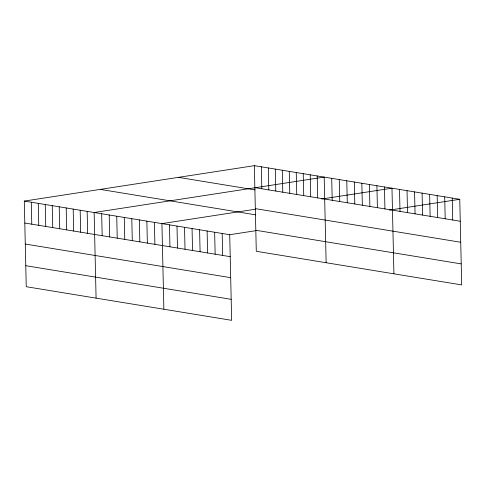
<?xml version="1.0" encoding="UTF-8"?>
<svg xmlns="http://www.w3.org/2000/svg" width="486" height="486" viewBox="0 0 486 486"><rect width="100%" height="100%" fill="white"/><g stroke="black" fill="none" stroke-linecap="round" stroke-linejoin="round"><path stroke-width="0.73" d="M24.3 201.083L229.714 234.708L231.658 320.335L26.244 286.704L24.3 201.083L254.342 165.665L459.756 199.296L461.7 284.918L256.286 251.292L254.342 165.665M255.223 209.247L161.929 223.615L163.867 309.236M321.677 199.017L391.971 188.197L393.915 273.818M229.714 234.708L255.016 230.814M389.468 210.116L459.756 199.296M254.84 187.62L460.254 221.245M178.429 177.354L255.12 189.911M255.32 208.634L460.734 242.259M100.213 189.394L255.642 214.842M255.812 230.279L461.226 263.904M24.798 223.038L230.212 256.663M25.272 244.045L230.686 277.676M25.764 265.696L231.178 299.321M452.223 198.063L452.721 220.012M444.696 196.83L445.194 218.779M437.163 195.597L437.661 217.546M429.63 194.364L430.128 216.313M422.097 193.13L422.595 215.079M414.564 191.897L415.062 213.846M407.037 190.664L407.535 212.613M399.504 189.431L400.002 211.386M384.438 186.964L384.936 208.919M376.905 185.731L377.403 207.686M369.378 184.498L369.876 206.453M361.845 183.265L362.343 205.22M354.312 182.031L354.81 203.986M346.779 180.798L347.277 202.753M339.246 179.565L339.744 201.52M331.713 178.332L332.211 200.287M326.13 262.726L324.186 177.098L94.138 212.516L96.082 298.137M317.2 175.956L317.698 197.911M310.214 174.814L310.712 196.763M303.234 173.672L303.732 195.621M296.247 172.53L296.746 194.479M289.267 171.382L289.765 193.337M282.281 170.24L282.779 192.195M275.295 169.098L275.793 191.047M268.315 167.956L268.813 189.905M261.328 166.813L261.826 188.762M222.181 233.474L222.679 255.429M214.648 232.241L215.146 254.196M207.115 231.008L207.613 252.963M199.588 229.781L200.086 251.73M192.055 228.548L192.553 250.497M184.522 227.314L185.02 249.263M176.989 226.081L177.487 248.03M169.456 224.848L169.954 246.797M154.396 222.381L154.894 244.33M146.863 221.148L147.361 243.097M139.33 219.915L139.828 241.864M131.797 218.682L132.295 240.631M124.27 217.449L124.768 239.398M116.737 216.215L117.235 238.164M109.204 214.982L109.702 236.931M101.671 213.749L102.169 235.704M87.158 211.374L87.656 233.323M80.172 210.231L80.67 232.18M73.186 209.083L73.684 231.038M66.205 207.941L66.704 229.896M59.219 206.799L59.717 228.754M52.239 205.657L52.737 227.606M45.253 204.515L45.751 226.464M38.266 203.367L38.765 225.322M31.286 202.225L31.784 224.18"/></g></svg>
